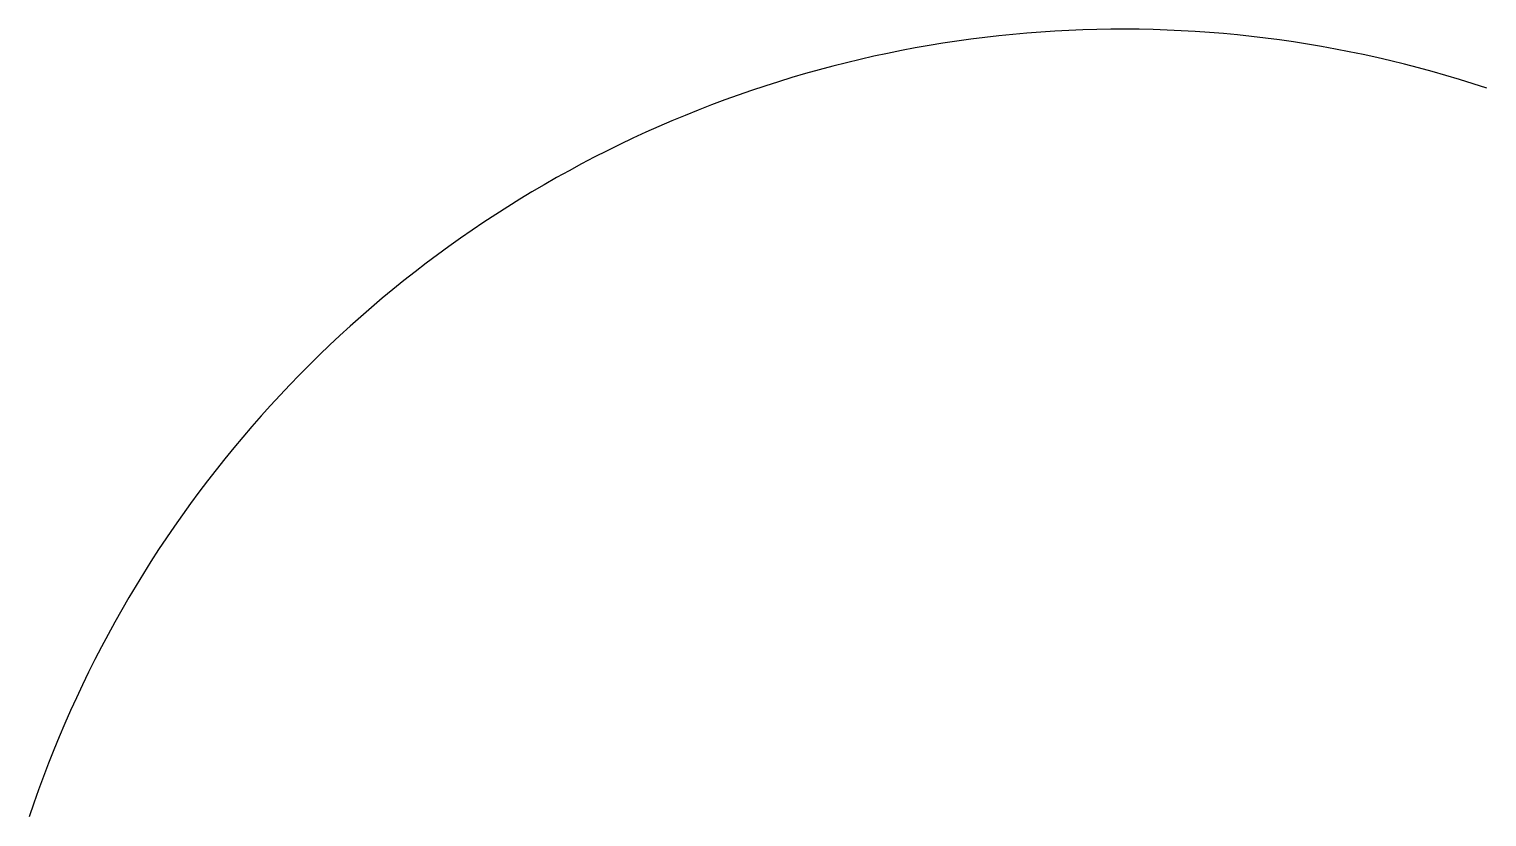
# Model space of a CAD drawing. Extents: x 0 to 2, y 0 to 1.08.
import ezdxf

# ---------------------------------------------------------------- set-up
doc = ezdxf.new("R2010")
doc.units = 0

msp = doc.modelspace()

# ---------------------------------------------------------------- linework, layer by layer
at = {"layer": '', "color": 0}
msp.add_arc((1.5, -0.5), 1.5811, 71.5651, 161.5651, dxfattribs=at)

doc.saveas('drawing.dxf')
